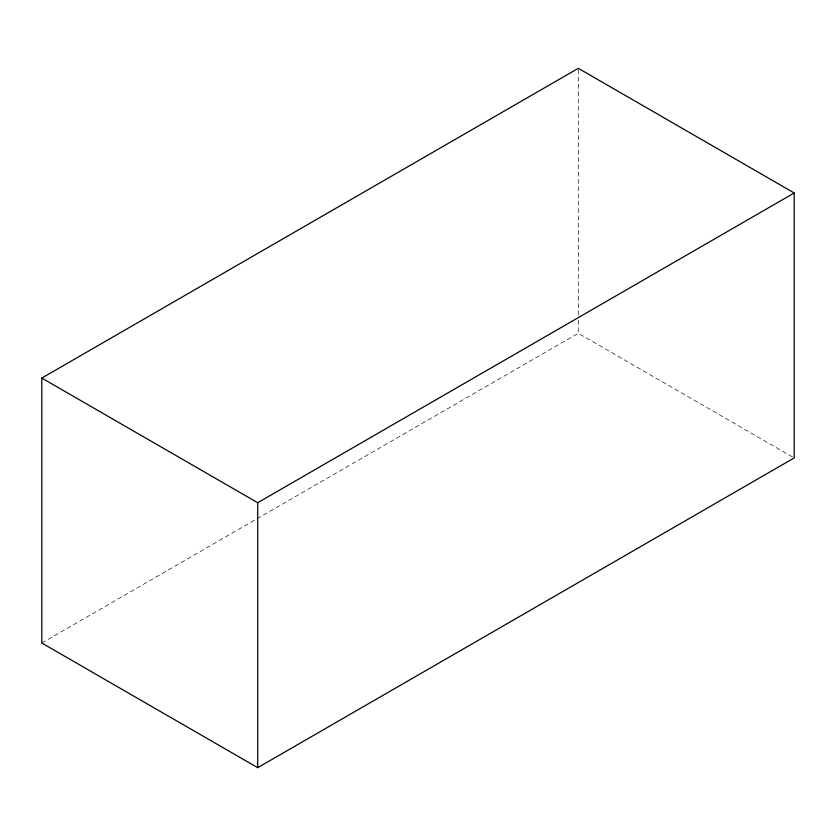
<?xml version="1.0" encoding="UTF-8"?>
<svg xmlns="http://www.w3.org/2000/svg" width="836" height="836" viewBox="0 0 836 836"><rect width="100%" height="100%" fill="white"/><g stroke="black" fill="none" stroke-linecap="round" stroke-linejoin="round"><path stroke-width="0.63" stroke-dasharray="4.18 3.13" d="M41.8 643.02L578.293 333.282L794.2 457.929M578.293 69.628L578.293 315.005M578.293 320.23L578.293 333.282"/><path stroke-width="1.25" d="M41.8 378.071L578.293 68.322L794.2 192.98L794.2 457.929L257.707 767.678L41.8 643.02L41.8 378.071L257.707 502.718L794.2 192.98M257.707 502.718L257.707 767.678"/></g></svg>
